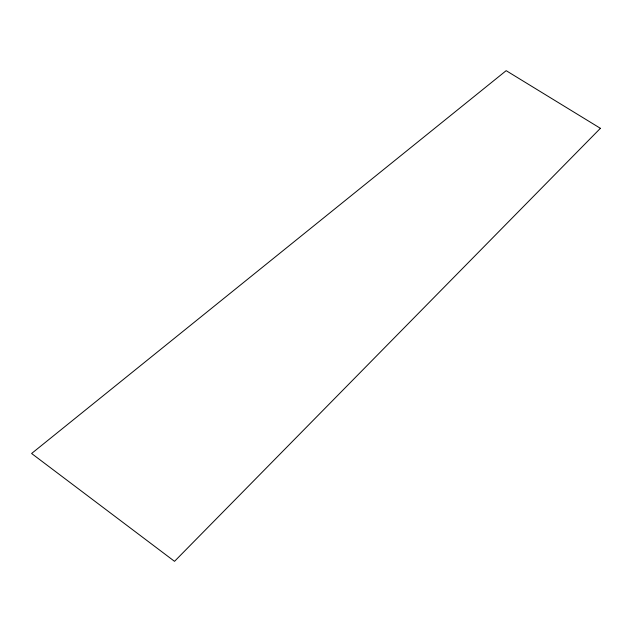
<?xml version="1.0" encoding="UTF-8"?>
<svg xmlns="http://www.w3.org/2000/svg" width="632" height="632" viewBox="0 0 632 632"><rect width="100%" height="100%" fill="white"/><g stroke="black" fill="none" stroke-linecap="round" stroke-linejoin="round"><path stroke-width="0.95" d="M600.4 128.32L174.527 561.334L31.6 453.492L506.169 70.666L600.4 128.32"/></g></svg>
